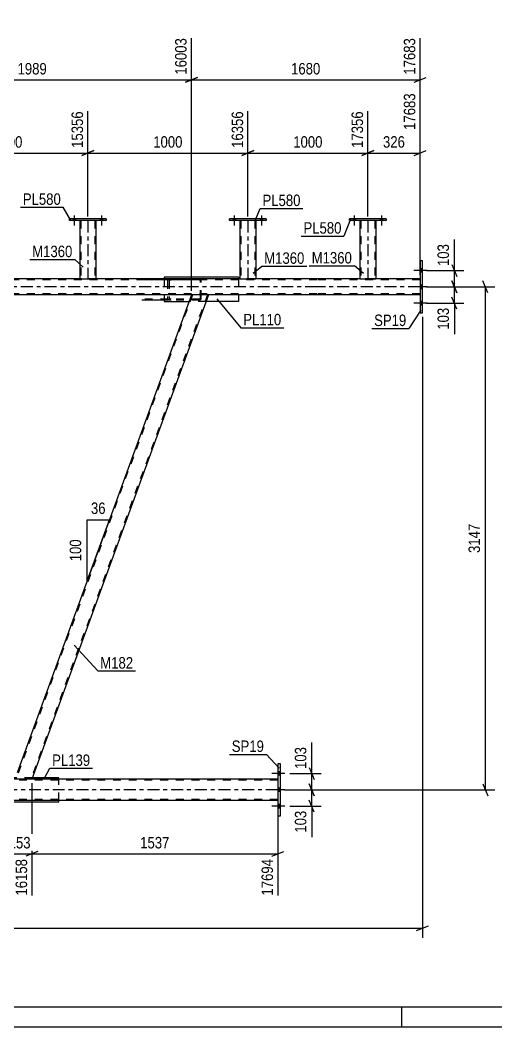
# Model space of a CAD drawing. Header units: millimetres. Extents: x -858 to 331, y -869 to -28.
# Drawn here: x -184 to -65.1, y -868.6 to -616.6 of the extents above; entities that cross this region are included whole.
import ezdxf

# ---------------------------------------------------------------- set-up
doc = ezdxf.new("R2010")
doc.units = ezdxf.units.MM
doc.linetypes.add('DXK_LINE_DOT2', pattern=[3.9198, 1.9599, -1.9599])
doc.linetypes.add('DXK_LINE_DOT3', pattern=[5.9187, 2.979, -0.9799, 0.9799, -0.9799])
doc.styles.add('Arial Narrow', font='ARIALN.TTF', dxfattribs={"height": 0.2})

# ---------------------------------------------------------------- blocks, each defined once
blk = doc.blocks.new('Unknown-570393797-1134')
at = {"color": 5, "linetype": 'Continuous'}
for p, q in [((-852.57, -863.58), (326.43, -863.58)), ((-88.57, -868.58), (-88.57, -863.58)), ((-857.57, -868.58), (331.43, -868.58))]:
    blk.add_line(p, q, dxfattribs=at)
blk = doc.blocks.new('Bolt-570393797-8648 - 8170')
at = {"linetype": 'Continuous'}
for points in [[(-130.2, -666.35), (-130.76, -666.35), (-130.76, -666.83), (-130.2, -666.83)], [(-130.2, -666.35), (-130.76, -666.35), (-130.76, -666.83), (-130.2, -666.83)], [(-123.4, -666.35), (-123.96, -666.35), (-123.96, -666.83), (-123.4, -666.83)], [(-123.4, -666.35), (-123.96, -666.35), (-123.96, -666.83), (-123.4, -666.83)]]:
    blk.add_hatch(color=1, dxfattribs=at).paths.add_polyline_path(points)
at = {"color": 1, "linetype": 'Continuous'}
for p, q in [((-130.76, -666.35), (-130.76, -666.83)), ((-130.76, -666.35), (-130.76, -666.83)), ((-130.48, -665.55), (-130.48, -668.07)), ((-130.48, -665.55), (-130.48, -668.07)), ((-130.2, -666.35), (-130.2, -666.83)), ((-130.2, -666.35), (-130.2, -666.83)), ((-123.96, -666.35), (-123.96, -666.83)), ((-123.96, -666.35), (-123.96, -666.83)), ((-123.68, -665.55), (-123.68, -668.07)), ((-123.68, -665.55), (-123.68, -668.07)), ((-123.4, -666.35), (-123.4, -666.83)), ((-123.4, -666.35), (-123.4, -666.83))]:
    blk.add_line(p, q, dxfattribs=at)
blk = doc.blocks.new('Part-570393797-8256 - 8170')
at = {"color": 2, "linetype": 'Continuous'}
for p, q in [((-119.61, -802.77), (-119.61, -815.77)), ((-118.97, -802.77), (-119.61, -802.77)), ((-118.97, -815.77), (-118.97, -802.77)), ((-119.61, -815.77), (-118.97, -815.77))]:
    blk.add_line(p, q, dxfattribs=at)
blk = doc.blocks.new('Part-570393797-8309 - 8170')
at = {"color": 2, "linetype": 'Continuous'}
for p, q in [((-147.97, -681.01), (-147.97, -681.41)), ((-129.47, -681.01), (-147.97, -681.01)), ((-129.47, -681.01), (-129.47, -681.41)), ((-147.97, -685.41), (-147.97, -687.09)), ((-147.97, -687.09), (-141.82, -687.09)), ((-129.47, -687.09), (-137.57, -687.09)), ((-129.47, -685.41), (-129.47, -687.09))]:
    blk.add_line(p, q, dxfattribs=at)
at = {"color": 7, "linetype": 'DXK_LINE_DOT2'}
for p, q in [((-147.97, -681.41), (-147.97, -685.41)), ((-129.47, -681.41), (-129.47, -685.41)), ((-137.57, -687.09), (-141.82, -687.09))]:
    blk.add_line(p, q, dxfattribs=at)
blk = doc.blocks.new('Part-570393797-8318 - 8170')
at = {"color": 2, "linetype": 'Continuous'}
for p, q in [((-122.48, -666.35), (-131.68, -666.35)), ((-131.68, -666.83), (-131.68, -666.35)), ((-122.48, -666.83), (-131.68, -666.83)), ((-122.48, -666.35), (-122.48, -666.83))]:
    blk.add_line(p, q, dxfattribs=at)
blk = doc.blocks.new('Part-570393797-8372 - 8170')
at = {"color": 7, "linetype": 'DXK_LINE_DOT2'}
for p, q in [((-139.16, -681.41), (-153.58, -681.41)), ((-139.16, -681.65), (-153.58, -681.65)), ((-147.11, -681.7), (-147.17, -681.89)), ((-147.17, -681.89), (-147.17, -686.21)), ((-146.74, -681.89), (-146.7, -681.8)), ((-146.74, -681.89), (-146.74, -686.21)), ((-146.3, -681.41), (-146.63, -681.44)), ((-146.47, -681.67), (-146.3, -681.65)), ((-139.87, -681.65), (-139.87, -681.41)), ((-138.99, -681.44), (-139.16, -681.41)), ((-139.16, -681.65), (-139.07, -681.67)), ((-139.07, -681.67), (-139, -681.72)), ((-139, -681.72), (-138.96, -681.8)), ((-138.85, -681.55), (-138.99, -681.44)), ((-138.96, -681.8), (-138.94, -681.89)), ((-138.94, -686.21), (-138.94, -681.89)), ((-138.75, -681.7), (-138.85, -681.55)), ((-138.72, -681.89), (-138.75, -681.7)), ((-138.72, -686.21), (-138.72, -681.89)), ((-139.16, -686.45), (-153.58, -686.45)), ((-139.16, -686.69), (-147.97, -686.69)), ((-147.17, -686.21), (-147.11, -686.39)), ((-146.7, -686.3), (-146.74, -686.21)), ((-146.63, -686.65), (-146.3, -686.69)), ((-146.3, -686.45), (-146.47, -686.43)), ((-139.87, -686.69), (-139.87, -686.45)), ((-139.07, -686.43), (-139.16, -686.45)), ((-139.16, -686.69), (-138.99, -686.65)), ((-139, -686.38), (-139.07, -686.43)), ((-138.96, -686.3), (-139, -686.38)), ((-138.99, -686.65), (-138.85, -686.55)), ((-138.94, -686.21), (-138.96, -686.3)), ((-138.85, -686.55), (-138.75, -686.39)), ((-138.75, -686.39), (-138.72, -686.21))]:
    blk.add_line(p, q, dxfattribs=at)
at = {"color": 2, "linetype": 'Continuous'}
blk.add_line((-147.97, -686.69), (-153.58, -686.69), dxfattribs=at)
at = {"color": 7, "linetype": 'DXK_LINE_DOT2'}
for centre, radius, start, end in [((-146.5, -682.25), 0.817, 99.5183, 138.064), ((-146.4, -682.07), 0.409, 99.5183, 138.064), ((-146.5, -685.85), 0.817, 221.9361, 260.4818), ((-146.4, -686.03), 0.409, 221.9361, 260.4818)]:
    blk.add_arc(centre, radius, start, end, dxfattribs=at)
blk = doc.blocks.new('Part-570393797-8508 - 8170')
at = {"color": 2, "linetype": 'Continuous'}
for p, q in [((-162.49, -666.35), (-171.69, -666.35)), ((-171.69, -666.83), (-171.69, -666.35)), ((-162.49, -666.83), (-171.69, -666.83)), ((-162.49, -666.35), (-162.49, -666.83))]:
    blk.add_line(p, q, dxfattribs=at)
blk = doc.blocks.new('Part-570393797-8524 - 8170')
at = {"color": 2, "linetype": 'Continuous'}
for p, q in [((-92.51, -666.35), (-101.71, -666.35)), ((-101.71, -666.83), (-101.71, -666.35)), ((-92.51, -666.83), (-101.71, -666.83)), ((-92.51, -666.35), (-92.51, -666.83))]:
    blk.add_line(p, q, dxfattribs=at)
blk = doc.blocks.new('Part-570393797-8395 - 8170')
at = {"color": 2, "linetype": 'Continuous'}
for p, q in [((-169.09, -666.83), (-169.09, -681.41)), ((-165.09, -666.83), (-165.09, -681.41)), ((-169.09, -681.41), (-165.09, -681.41))]:
    blk.add_line(p, q, dxfattribs=at)
at = {"color": 7, "linetype": 'DXK_LINE_DOT2'}
for p, q in [((-165.09, -666.83), (-169.09, -666.83)), ((-169.09, -666.83), (-169.05, -666.83)), ((-168.85, -666.83), (-168.85, -681.41)), ((-165.33, -666.83), (-165.33, -681.41)), ((-165.38, -681.41), (-165.34, -681.41)), ((-165.34, -681.41), (-165.38, -681.41)), ((-165.33, -681.41), (-165.34, -681.41)), ((-165.34, -681.41), (-165.33, -681.41))]:
    blk.add_line(p, q, dxfattribs=at)
at = {"color": 7, "linetype": 'DXK_LINE_DOT3'}
blk.add_line((-167.09, -666.83), (-167.09, -681.41), dxfattribs=at)
blk = doc.blocks.new('Part-570393797-8749 - 8170')
at = {"color": 2, "linetype": 'Continuous'}
for p, q in [((-119.61, -806.63), (-796.76, -806.63)), ((-119.61, -811.91), (-796.76, -811.91))]:
    blk.add_line(p, q, dxfattribs=at)
at = {"color": 7, "linetype": 'DXK_LINE_DOT2'}
for p, q in [((-119.61, -806.87), (-796.76, -806.87)), ((-119.61, -806.63), (-119.61, -811.91)), ((-119.61, -811.67), (-796.76, -811.67))]:
    blk.add_line(p, q, dxfattribs=at)
at = {"color": 7, "linetype": 'DXK_LINE_DOT3'}
blk.add_line((-119.61, -809.27), (-796.76, -809.27), dxfattribs=at)
blk = doc.blocks.new('Part-570393797-8434 - 8170')
at = {"color": 2, "linetype": 'Continuous'}
for p, q in [((-187.3, -806.23), (-194.81, -806.23)), ((-194.81, -806.63), (-194.81, -806.23)), ((-174.35, -806.23), (-180.93, -806.23)), ((-174.35, -806.63), (-174.35, -806.23)), ((-194.81, -812.31), (-194.81, -811.91)), ((-174.35, -812.31), (-194.81, -812.31)), ((-174.35, -812.31), (-174.35, -811.91))]:
    blk.add_line(p, q, dxfattribs=at)
at = {"color": 7, "linetype": 'DXK_LINE_DOT2'}
for p, q in [((-194.81, -811.91), (-194.81, -806.63)), ((-180.93, -806.23), (-187.3, -806.23)), ((-174.35, -811.91), (-174.35, -806.63)), ((-194.81, -811.91), (-194.81, -811.87)), ((-174.35, -811.91), (-174.35, -811.87))]:
    blk.add_line(p, q, dxfattribs=at)
blk = doc.blocks.new('Part-570393797-8536 - 8170')
at = {"color": 2, "linetype": 'Continuous'}
for p, q in [((-129.08, -666.83), (-129.08, -681.41)), ((-125.08, -666.83), (-125.08, -681.41)), ((-129.08, -681.41), (-125.08, -681.41))]:
    blk.add_line(p, q, dxfattribs=at)
at = {"color": 7, "linetype": 'DXK_LINE_DOT2'}
for p, q in [((-125.08, -666.83), (-129.08, -666.83)), ((-129.08, -666.83), (-129.05, -666.83)), ((-128.84, -666.83), (-128.84, -681.41)), ((-125.32, -666.83), (-125.32, -681.41)), ((-125.38, -681.41), (-125.34, -681.41)), ((-125.34, -681.41), (-125.38, -681.41)), ((-125.32, -681.41), (-125.34, -681.41)), ((-125.34, -681.41), (-125.32, -681.41))]:
    blk.add_line(p, q, dxfattribs=at)
at = {"color": 7, "linetype": 'DXK_LINE_DOT3'}
blk.add_line((-127.08, -666.83), (-127.08, -681.41), dxfattribs=at)
blk = doc.blocks.new('Part-570393797-8554 - 8170')
at = {"color": 2, "linetype": 'Continuous'}
for p, q in [((-99.11, -666.83), (-99.11, -681.41)), ((-95.11, -666.83), (-95.11, -681.41)), ((-99.11, -681.41), (-95.11, -681.41))]:
    blk.add_line(p, q, dxfattribs=at)
at = {"color": 7, "linetype": 'DXK_LINE_DOT2'}
for p, q in [((-95.11, -666.83), (-99.11, -666.83)), ((-99.11, -666.83), (-99.07, -666.83)), ((-98.87, -666.83), (-98.87, -681.41)), ((-95.35, -666.83), (-95.35, -681.41)), ((-95.4, -681.41), (-95.37, -681.41)), ((-95.37, -681.41), (-95.4, -681.41)), ((-95.35, -681.41), (-95.37, -681.41)), ((-95.37, -681.41), (-95.35, -681.41))]:
    blk.add_line(p, q, dxfattribs=at)
at = {"color": 7, "linetype": 'DXK_LINE_DOT3'}
blk.add_line((-97.11, -666.83), (-97.11, -681.41), dxfattribs=at)
blk = doc.blocks.new('Bolt-570393797-8583 - 8170')
at = {"linetype": 'Continuous'}
for points in [[(-118.97, -805.61), (-118.97, -804.73), (-119.61, -804.73), (-119.61, -805.61)], [(-118.97, -805.61), (-118.97, -804.73), (-119.61, -804.73), (-119.61, -805.61)], [(-118.97, -805.61), (-118.97, -804.73), (-119.61, -804.73), (-119.61, -805.61)], [(-118.97, -809.71), (-118.97, -808.83), (-119.61, -808.83), (-119.61, -809.71)], [(-118.97, -809.71), (-118.97, -808.83), (-119.61, -808.83), (-119.61, -809.71)], [(-118.97, -813.81), (-118.97, -812.93), (-119.61, -812.93), (-119.61, -813.81)], [(-118.97, -813.81), (-118.97, -812.93), (-119.61, -812.93), (-119.61, -813.81)], [(-118.97, -813.81), (-118.97, -812.93), (-119.61, -812.93), (-119.61, -813.81)]]:
    blk.add_hatch(color=1, dxfattribs=at).paths.add_polyline_path(points)
at = {"color": 1, "linetype": 'Continuous'}
for p, q in [((-117.81, -805.17), (-121.13, -805.17)), ((-117.81, -805.17), (-121.13, -805.17)), ((-117.81, -805.17), (-121.13, -805.17)), ((-118.97, -804.73), (-119.61, -804.73)), ((-118.97, -804.73), (-119.61, -804.73)), ((-118.97, -804.73), (-119.61, -804.73)), ((-118.97, -805.61), (-119.61, -805.61)), ((-118.97, -805.61), (-119.61, -805.61)), ((-118.97, -805.61), (-119.61, -805.61)), ((-117.81, -809.27), (-121.13, -809.27)), ((-117.81, -809.27), (-121.13, -809.27)), ((-118.97, -808.83), (-119.61, -808.83)), ((-118.97, -808.83), (-119.61, -808.83)), ((-118.97, -809.71), (-119.61, -809.71)), ((-118.97, -809.71), (-119.61, -809.71)), ((-117.81, -813.37), (-121.13, -813.37)), ((-117.81, -813.37), (-121.13, -813.37)), ((-117.81, -813.37), (-121.13, -813.37)), ((-118.97, -812.93), (-119.61, -812.93)), ((-118.97, -812.93), (-119.61, -812.93)), ((-118.97, -812.93), (-119.61, -812.93)), ((-118.97, -813.81), (-119.61, -813.81)), ((-118.97, -813.81), (-119.61, -813.81)), ((-118.97, -813.81), (-119.61, -813.81))]:
    blk.add_line(p, q, dxfattribs=at)
blk = doc.blocks.new('Bolt-570393797-8596 - 8170')
at = {"linetype": 'Continuous'}
for points in [[(-100.23, -666.35), (-100.79, -666.35), (-100.79, -666.83), (-100.23, -666.83)], [(-100.23, -666.35), (-100.79, -666.35), (-100.79, -666.83), (-100.23, -666.83)], [(-93.43, -666.35), (-93.99, -666.35), (-93.99, -666.83), (-93.43, -666.83)], [(-93.43, -666.35), (-93.99, -666.35), (-93.99, -666.83), (-93.43, -666.83)]]:
    blk.add_hatch(color=1, dxfattribs=at).paths.add_polyline_path(points)
at = {"color": 1, "linetype": 'Continuous'}
for p, q in [((-100.79, -666.35), (-100.79, -666.83)), ((-100.79, -666.35), (-100.79, -666.83)), ((-100.51, -665.55), (-100.51, -668.07)), ((-100.51, -665.55), (-100.51, -668.07)), ((-100.23, -666.35), (-100.23, -666.83)), ((-100.23, -666.35), (-100.23, -666.83)), ((-93.99, -666.35), (-93.99, -666.83)), ((-93.99, -666.35), (-93.99, -666.83)), ((-93.71, -665.55), (-93.71, -668.07)), ((-93.71, -665.55), (-93.71, -668.07)), ((-93.43, -666.35), (-93.43, -666.83)), ((-93.43, -666.35), (-93.43, -666.83))]:
    blk.add_line(p, q, dxfattribs=at)
blk = doc.blocks.new('Part-570393797-8630 - 8170')
at = {"color": 7, "linetype": 'DXK_LINE_DOT2'}
for p, q in [((-109.81, -681.65), (-781.34, -681.65)), ((-109.81, -681.41), (-729.08, -681.41)), ((-165.09, -681.41), (-169.09, -681.41)), ((-125.08, -681.41), (-129.08, -681.41)), ((-84.05, -681.41), (-109.71, -681.41)), ((-84.05, -681.65), (-109.71, -681.65)), ((-95.11, -681.41), (-99.11, -681.41)), ((-84.05, -681.41), (-84.05, -685.41)), ((-109.81, -685.17), (-781.34, -685.17)), ((-84.05, -685.17), (-109.71, -685.17)), ((-136.95, -685.41), (-141.21, -685.41))]:
    blk.add_line(p, q, dxfattribs=at)
at = {"color": 2, "linetype": 'Continuous'}
for p, q in [((-169.09, -681.41), (-205.09, -681.41)), ((-129.08, -681.41), (-165.09, -681.41)), ((-109.81, -681.41), (-125.08, -681.41)), ((-99.11, -681.41), (-109.71, -681.41)), ((-84.05, -681.41), (-95.11, -681.41)), ((-141.21, -685.41), (-220.77, -685.41)), ((-109.81, -685.41), (-136.95, -685.41)), ((-84.05, -685.41), (-109.71, -685.41))]:
    blk.add_line(p, q, dxfattribs=at)
at = {"color": 7, "linetype": 'DXK_LINE_DOT3'}
for p, q in [((-109.81, -683.41), (-781.34, -683.41)), ((-84.05, -683.41), (-109.71, -683.41))]:
    blk.add_line(p, q, dxfattribs=at)
blk = doc.blocks.new('Bolt-570393797-8647 - 8170')
at = {"linetype": 'Continuous'}
for points in [[(-170.21, -666.35), (-170.77, -666.35), (-170.77, -666.83), (-170.21, -666.83)], [(-170.21, -666.35), (-170.77, -666.35), (-170.77, -666.83), (-170.21, -666.83)], [(-163.41, -666.35), (-163.97, -666.35), (-163.97, -666.83), (-163.41, -666.83)], [(-163.41, -666.35), (-163.97, -666.35), (-163.97, -666.83), (-163.41, -666.83)]]:
    blk.add_hatch(color=1, dxfattribs=at).paths.add_polyline_path(points)
at = {"color": 1, "linetype": 'Continuous'}
for p, q in [((-170.77, -666.35), (-170.77, -666.83)), ((-170.77, -666.35), (-170.77, -666.83)), ((-170.49, -665.55), (-170.49, -668.07)), ((-170.49, -665.55), (-170.49, -668.07)), ((-170.21, -666.35), (-170.21, -666.83)), ((-170.21, -666.35), (-170.21, -666.83)), ((-163.97, -666.35), (-163.97, -666.83)), ((-163.97, -666.35), (-163.97, -666.83)), ((-163.69, -665.55), (-163.69, -668.07)), ((-163.69, -665.55), (-163.69, -668.07)), ((-163.41, -666.35), (-163.41, -666.83)), ((-163.41, -666.35), (-163.41, -666.83))]:
    blk.add_line(p, q, dxfattribs=at)
blk = doc.blocks.new('Part-570393797-8754 - 8170')
at = {"color": 2, "linetype": 'Continuous'}
for p, q in [((-83.41, -676.91), (-84.05, -676.91)), ((-84.05, -676.91), (-84.05, -689.91)), ((-83.41, -689.91), (-83.41, -676.91)), ((-84.05, -689.91), (-83.41, -689.91))]:
    blk.add_line(p, q, dxfattribs=at)
blk = doc.blocks.new('Bolt-570393797-8756 - 8170')
at = {"linetype": 'Continuous'}
for points in [[(-83.41, -679.75), (-83.41, -678.87), (-84.05, -678.87), (-84.05, -679.75)], [(-83.41, -679.75), (-83.41, -678.87), (-84.05, -678.87), (-84.05, -679.75)], [(-83.41, -679.75), (-83.41, -678.87), (-84.05, -678.87), (-84.05, -679.75)], [(-83.41, -683.85), (-83.41, -682.97), (-84.05, -682.97), (-84.05, -683.85)], [(-83.41, -683.85), (-83.41, -682.97), (-84.05, -682.97), (-84.05, -683.85)], [(-83.41, -687.95), (-83.41, -687.07), (-84.05, -687.07), (-84.05, -687.95)], [(-83.41, -687.95), (-83.41, -687.07), (-84.05, -687.07), (-84.05, -687.95)], [(-83.41, -687.95), (-83.41, -687.07), (-84.05, -687.07), (-84.05, -687.95)]]:
    blk.add_hatch(color=1, dxfattribs=at).paths.add_polyline_path(points)
at = {"color": 1, "linetype": 'Continuous'}
for p, q in [((-82.25, -679.31), (-85.57, -679.31)), ((-82.25, -679.31), (-85.57, -679.31)), ((-82.25, -679.31), (-85.57, -679.31)), ((-83.41, -678.87), (-84.05, -678.87)), ((-83.41, -678.87), (-84.05, -678.87)), ((-83.41, -678.87), (-84.05, -678.87)), ((-83.41, -679.75), (-84.05, -679.75)), ((-83.41, -679.75), (-84.05, -679.75)), ((-83.41, -679.75), (-84.05, -679.75)), ((-82.25, -683.41), (-85.57, -683.41)), ((-82.25, -683.41), (-85.57, -683.41)), ((-83.41, -682.97), (-84.05, -682.97)), ((-83.41, -682.97), (-84.05, -682.97)), ((-83.41, -683.85), (-84.05, -683.85)), ((-83.41, -683.85), (-84.05, -683.85)), ((-82.25, -687.51), (-85.57, -687.51)), ((-82.25, -687.51), (-85.57, -687.51)), ((-82.25, -687.51), (-85.57, -687.51)), ((-83.41, -687.07), (-84.05, -687.07)), ((-83.41, -687.07), (-84.05, -687.07)), ((-83.41, -687.07), (-84.05, -687.07)), ((-83.41, -687.95), (-84.05, -687.95)), ((-83.41, -687.95), (-84.05, -687.95)), ((-83.41, -687.95), (-84.05, -687.95))]:
    blk.add_line(p, q, dxfattribs=at)
blk = doc.blocks.new('Part-570393797-8776 - 8170')
at = {"color": 7, "linetype": 'DXK_LINE_DOT2'}
for p, q in [((-140.96, -685.41), (-185.08, -806.63)), ((-137.21, -685.41), (-181.33, -806.63)), ((-184.07, -803.16), (-185.33, -806.63)), ((-181.07, -806.63), (-185.33, -806.63))]:
    blk.add_line(p, q, dxfattribs=at)
at = {"color": 2, "linetype": 'Continuous'}
for p, q in [((-141.21, -685.41), (-184.07, -803.16)), ((-136.95, -685.41), (-181.07, -806.63)), ((-136.95, -685.41), (-141.21, -685.41))]:
    blk.add_line(p, q, dxfattribs=at)
blk = doc.blocks.new('StraightDimension-570393797-9275 - 8170')
at = {"color": 7, "linetype": 'Continuous'}
for p, q in [((-141.21, -684.41), (-141.21, -621.15)), ((-84.05, -680.41), (-84.05, -621.15)), ((-139.71, -630.99), (-142.71, -632.19)), ((-141.21, -631.59), (-84.05, -631.59)), ((-85.55, -632.19), (-82.55, -630.99))]:
    blk.add_line(p, q, dxfattribs=at)
at = {"color": 0, "linetype": 'Continuous'}
blk.add_wipeout([(-84.65, -620.55), (-88.85, -620.55), (-88.85, -630.89), (-84.65, -630.89)], dxfattribs=at)
at = {"color": 0}
blk.add_wipeout([(-108.37, -630.84), (-108.37, -626.64), (-116.89, -626.64), (-116.89, -630.84)], dxfattribs=at)
at = {"color": 3, "linetype": 'Continuous', "style": 'Arial Narrow'}
blk.add_text('17683', height=2.863, rotation=90.0002, dxfattribs=at).set_placement((-85.25, -630.29))
at = {"color": 3, "style": 'Arial Narrow'}
blk.add_text('1680', height=2.863, dxfattribs=at).set_placement((-116.29, -630.24))
blk = doc.blocks.new('StraightDimension-570393797-25414 - 8170')
at = {"color": 7, "linetype": 'Continuous'}
for p, q in [((-167.09, -665.83), (-167.09, -639.47)), ((-127.08, -665.83), (-127.08, -639.47)), ((-165.59, -649.31), (-168.59, -650.51)), ((-167.09, -649.91), (-127.08, -649.91)), ((-128.58, -650.51), (-125.58, -649.31))]:
    blk.add_line(p, q, dxfattribs=at)
at = {"color": 0, "linetype": 'Continuous'}
blk.add_wipeout([(-127.68, -638.87), (-131.88, -638.87), (-131.88, -649.21), (-127.68, -649.21)], dxfattribs=at)
at = {"color": 0}
blk.add_wipeout([(-142.83, -649.16), (-142.83, -644.96), (-151.34, -644.96), (-151.34, -649.16)], dxfattribs=at)
at = {"color": 3, "linetype": 'Continuous', "style": 'Arial Narrow'}
blk.add_text('16356', height=2.863, rotation=90.0002, dxfattribs=at).set_placement((-128.28, -648.61))
at = {"color": 3, "style": 'Arial Narrow'}
blk.add_text('1000', height=2.863, dxfattribs=at).set_placement((-150.74, -648.56))
blk = doc.blocks.new('AngleDimension-570393797-26814 - 8170')
at = {"color": 7, "linetype": 'Continuous'}
for p, q in [((-167.25, -741.72), (-161.71, -741.72)), ((-167.25, -756.94), (-161.71, -741.72)), ((-167.25, -756.94), (-167.25, -741.72)), ((-161.9, -742.25), (-161.71, -741.72))]:
    blk.add_line(p, q, dxfattribs=at)
at = {"color": 0}
for points in [[(-162.05, -740.82), (-162.05, -736.62), (-166.91, -736.62), (-166.91, -740.82)], [(-168.15, -745.99), (-172.35, -745.99), (-172.35, -752.67), (-168.15, -752.67)]]:
    blk.add_wipeout(points, dxfattribs=at)
at = {"color": 3, "style": 'Arial Narrow'}
blk.add_text('36', height=2.863, dxfattribs=at).set_placement((-166.31, -740.22))
blk.add_text('100', height=2.863, rotation=90.0002, dxfattribs=at).set_placement((-168.75, -752.07))
blk = doc.blocks.new('StraightDimension-570393797-9591 - 8170')
at = {"color": 7, "linetype": 'Continuous'}
for p, q in [((-67.13, -684.91), (-68.33, -681.91)), ((-82.41, -683.41), (-65.33, -683.41)), ((-67.73, -809.27), (-67.73, -683.41)), ((-68.33, -807.77), (-67.13, -810.77)), ((-117.97, -809.27), (-65.33, -809.27))]:
    blk.add_line(p, q, dxfattribs=at)
at = {"color": 0}
blk.add_wipeout([(-68.48, -742.08), (-72.68, -742.08), (-72.68, -750.59), (-68.48, -750.59)], dxfattribs=at)
at = {"color": 3, "style": 'Arial Narrow'}
blk.add_text('3147', height=2.863, rotation=90.0002, dxfattribs=at).set_placement((-69.08, -749.99))
blk = doc.blocks.new('StraightDimension-570393797-9628 - 8170')
at = {"color": 7, "linetype": 'Continuous'}
for p, q in [((-181.07, -807.63), (-181.07, -835.71)), ((-119.61, -812.91), (-119.61, -835.71)), ((-179.57, -824.67), (-182.57, -825.87)), ((-181.07, -825.27), (-119.61, -825.27)), ((-121.11, -825.87), (-118.11, -824.67))]:
    blk.add_line(p, q, dxfattribs=at)
at = {"color": 0}
blk.add_wipeout([(-146.08, -824.52), (-146.08, -820.32), (-154.6, -820.32), (-154.6, -824.52)], dxfattribs=at)
at = {"color": 0, "linetype": 'Continuous'}
blk.add_wipeout([(-120.21, -825.97), (-124.41, -825.97), (-124.41, -836.31), (-120.21, -836.31)], dxfattribs=at)
at = {"color": 3, "style": 'Arial Narrow'}
blk.add_text('1537', height=2.863, dxfattribs=at).set_placement((-154, -823.92))
at = {"color": 3, "linetype": 'Continuous', "style": 'Arial Narrow'}
blk.add_text('17694', height=2.863, rotation=90.0002, dxfattribs=at).set_placement((-120.81, -835.71))
blk = doc.blocks.new('StraightDimension-570393797-9640 - 8170')
at = {"color": 7, "linetype": 'Continuous'}
for p, q in [((-187.18, -807.63), (-187.18, -835.71)), ((-181.07, -807.63), (-181.07, -835.71)), ((-188.68, -825.87), (-185.68, -824.67)), ((-187.18, -825.27), (-181.07, -825.27)), ((-179.57, -824.67), (-182.57, -825.87))]:
    blk.add_line(p, q, dxfattribs=at)
at = {"color": 0}
blk.add_wipeout([(-180.78, -824.52), (-180.78, -820.32), (-187.47, -820.32), (-187.47, -824.52)], dxfattribs=at)
at = {"color": 0, "linetype": 'Continuous'}
blk.add_wipeout([(-181.67, -825.97), (-185.87, -825.97), (-185.87, -836.31), (-181.67, -836.31)], dxfattribs=at)
at = {"color": 3, "style": 'Arial Narrow'}
blk.add_text('153', height=2.863, dxfattribs=at).set_placement((-186.87, -823.92))
at = {"color": 3, "linetype": 'Continuous', "style": 'Arial Narrow'}
blk.add_text('16158', height=2.863, rotation=90.0002, dxfattribs=at).set_placement((-182.27, -835.71))
blk = doc.blocks.new('StraightDimension-570393797-9276 - 8170')
at = {"color": 7, "linetype": 'Continuous'}
for p, q in [((-220.77, -684.41), (-220.77, -616.65)), ((-141.21, -684.41), (-141.21, -621.15)), ((-219.27, -630.99), (-222.27, -632.19)), ((-220.77, -631.59), (-141.21, -631.59)), ((-142.71, -632.19), (-139.71, -630.99))]:
    blk.add_line(p, q, dxfattribs=at)
at = {"color": 0, "linetype": 'Continuous'}
blk.add_wipeout([(-141.81, -620.55), (-146.01, -620.55), (-146.01, -630.89), (-141.81, -630.89)], dxfattribs=at)
at = {"color": 0}
blk.add_wipeout([(-176.73, -630.84), (-176.73, -626.64), (-185.25, -626.64), (-185.25, -630.84)], dxfattribs=at)
at = {"color": 3, "linetype": 'Continuous', "style": 'Arial Narrow'}
blk.add_text('16003', height=2.863, rotation=90.0002, dxfattribs=at).set_placement((-142.41, -630.29))
at = {"color": 3, "style": 'Arial Narrow'}
blk.add_text('1989', height=2.863, dxfattribs=at).set_placement((-184.65, -630.24))
blk = doc.blocks.new('StraightDimension-570393797-8838 - 8170')
at = {"color": 7, "linetype": 'Continuous'}
for p, q in [((-76.08, -681.91), (-74.88, -684.91)), ((-82.41, -683.41), (-73.08, -683.41)), ((-75.48, -687.51), (-75.48, -683.41)), ((-82.41, -687.51), (-73.08, -687.51)), ((-74.88, -689.01), (-76.08, -686.01))]:
    blk.add_line(p, q, dxfattribs=at)
at = {"color": 0}
blk.add_wipeout([(-76.23, -688.03), (-80.43, -688.03), (-80.43, -694.72), (-76.23, -694.72)], dxfattribs=at)
at = {"color": 7, "linetype": 'Continuous'}
blk.add_line((-75.48, -687.51), (-75.48, -695.24), dxfattribs=at)
blk.add_line((-75.48, -687.51), (-75.48, -695.24), dxfattribs=at)
at = {"color": 3, "style": 'Arial Narrow'}
blk.add_text('103', height=2.863, rotation=90.0002, dxfattribs=at).set_placement((-76.83, -694.12))
blk = doc.blocks.new('StraightDimension-570393797-8846 - 8170')
at = {"color": 7, "linetype": 'Continuous'}
for p, q in [((-82.41, -679.31), (-73.08, -679.31)), ((-76.08, -677.81), (-74.88, -680.81)), ((-75.48, -683.41), (-75.48, -679.31)), ((-74.88, -684.91), (-76.08, -681.91)), ((-82.41, -683.41), (-73.08, -683.41))]:
    blk.add_line(p, q, dxfattribs=at)
at = {"color": 0}
blk.add_wipeout([(-76.23, -672.1), (-80.43, -672.1), (-80.43, -678.78), (-76.23, -678.78)], dxfattribs=at)
at = {"color": 7, "linetype": 'Continuous'}
blk.add_line((-75.48, -679.31), (-75.48, -671.57), dxfattribs=at)
blk.add_line((-75.48, -679.31), (-75.48, -671.57), dxfattribs=at)
at = {"color": 3, "style": 'Arial Narrow'}
blk.add_text('103', height=2.863, rotation=90.0002, dxfattribs=at).set_placement((-76.83, -678.18))
blk = doc.blocks.new('StraightDimension-570393797-9899 - 8170')
at = {"color": 7, "linetype": 'Continuous'}
for p, q in [((-83.41, -690.91), (-83.41, -846.28)), ((-806.02, -843.88), (-83.41, -843.88)), ((-84.91, -844.48), (-81.91, -843.28))]:
    blk.add_line(p, q, dxfattribs=at)
blk = doc.blocks.new('StraightDimension-570393797-17237 - 8170')
at = {"color": 7, "linetype": 'Continuous'}
for p, q in [((-111.73, -807.77), (-110.53, -810.77)), ((-116.57, -809.27), (-108.73, -809.27)), ((-111.13, -813.37), (-111.13, -809.27)), ((-116.57, -813.37), (-108.73, -813.37)), ((-110.53, -814.87), (-111.73, -811.87))]:
    blk.add_line(p, q, dxfattribs=at)
at = {"color": 0}
blk.add_wipeout([(-111.88, -813.89), (-116.08, -813.89), (-116.08, -820.58), (-111.88, -820.58)], dxfattribs=at)
at = {"color": 7, "linetype": 'Continuous'}
blk.add_line((-111.13, -813.37), (-111.13, -821.1), dxfattribs=at)
blk.add_line((-111.13, -813.37), (-111.13, -821.1), dxfattribs=at)
at = {"color": 3, "style": 'Arial Narrow'}
blk.add_text('103', height=2.863, rotation=90.0002, dxfattribs=at).set_placement((-112.48, -819.98))
blk = doc.blocks.new('StraightDimension-570393797-17239 - 8170')
at = {"color": 7, "linetype": 'Continuous'}
for p, q in [((-116.57, -805.17), (-108.73, -805.17)), ((-111.73, -803.67), (-110.53, -806.67)), ((-111.13, -809.27), (-111.13, -805.17)), ((-110.53, -810.77), (-111.73, -807.77)), ((-116.57, -809.27), (-108.73, -809.27))]:
    blk.add_line(p, q, dxfattribs=at)
at = {"color": 0}
blk.add_wipeout([(-111.88, -797.96), (-116.08, -797.96), (-116.08, -804.64), (-111.88, -804.64)], dxfattribs=at)
at = {"color": 7, "linetype": 'Continuous'}
blk.add_line((-111.13, -805.17), (-111.13, -797.43), dxfattribs=at)
blk.add_line((-111.13, -805.17), (-111.13, -797.43), dxfattribs=at)
at = {"color": 3, "style": 'Arial Narrow'}
blk.add_text('103', height=2.863, rotation=90.0002, dxfattribs=at).set_placement((-112.48, -804.04))
blk = doc.blocks.new('StraightDimension-570393797-25412 - 8170')
at = {"color": 7, "linetype": 'Continuous'}
for p, q in [((-84.05, -680.41), (-84.05, -634.97)), ((-97.11, -665.83), (-97.11, -639.47)), ((-95.61, -649.31), (-98.61, -650.51)), ((-97.11, -649.91), (-84.05, -649.91)), ((-85.55, -650.51), (-82.55, -649.31))]:
    blk.add_line(p, q, dxfattribs=at)
at = {"color": 0}
blk.add_wipeout([(-87.24, -649.16), (-87.24, -644.96), (-93.92, -644.96), (-93.92, -649.16)], dxfattribs=at)
at = {"color": 0, "linetype": 'Continuous'}
blk.add_wipeout([(-84.65, -634.37), (-88.85, -634.37), (-88.85, -644.71), (-84.65, -644.71)], dxfattribs=at)
at = {"color": 3, "linetype": 'Continuous', "style": 'Arial Narrow'}
blk.add_text('17683', height=2.863, rotation=90.0002, dxfattribs=at).set_placement((-85.25, -644.11))
at = {"color": 3, "style": 'Arial Narrow'}
blk.add_text('326', height=2.863, dxfattribs=at).set_placement((-93.32, -648.56))
blk = doc.blocks.new('StraightDimension-570393797-25413 - 8170')
at = {"color": 7, "linetype": 'Continuous'}
for p, q in [((-127.08, -665.83), (-127.08, -639.47)), ((-97.11, -665.83), (-97.11, -639.47)), ((-125.58, -649.31), (-128.58, -650.51)), ((-127.08, -649.91), (-97.11, -649.91)), ((-98.61, -650.51), (-95.61, -649.31))]:
    blk.add_line(p, q, dxfattribs=at)
at = {"color": 0, "linetype": 'Continuous'}
blk.add_wipeout([(-97.71, -638.87), (-101.91, -638.87), (-101.91, -649.21), (-97.71, -649.21)], dxfattribs=at)
at = {"color": 0}
blk.add_wipeout([(-107.84, -649.16), (-107.84, -644.96), (-116.35, -644.96), (-116.35, -649.16)], dxfattribs=at)
at = {"color": 3, "linetype": 'Continuous', "style": 'Arial Narrow'}
blk.add_text('17356', height=2.863, rotation=90.0002, dxfattribs=at).set_placement((-98.31, -648.61))
at = {"color": 3, "style": 'Arial Narrow'}
blk.add_text('1000', height=2.863, dxfattribs=at).set_placement((-115.75, -648.56))
blk = doc.blocks.new('StraightDimension-570393797-25415 - 8170')
at = {"color": 7, "linetype": 'Continuous'}
for p, q in [((-207.09, -665.83), (-207.09, -639.47)), ((-167.09, -665.83), (-167.09, -639.47)), ((-205.59, -649.31), (-208.59, -650.51)), ((-207.09, -649.91), (-167.09, -649.91)), ((-168.59, -650.51), (-165.59, -649.31))]:
    blk.add_line(p, q, dxfattribs=at)
at = {"color": 0, "linetype": 'Continuous'}
blk.add_wipeout([(-167.69, -638.87), (-171.89, -638.87), (-171.89, -649.21), (-167.69, -649.21)], dxfattribs=at)
at = {"color": 0}
blk.add_wipeout([(-182.83, -649.16), (-182.83, -644.96), (-191.34, -644.96), (-191.34, -649.16)], dxfattribs=at)
at = {"color": 3, "linetype": 'Continuous', "style": 'Arial Narrow'}
blk.add_text('15356', height=2.863, rotation=90.0002, dxfattribs=at).set_placement((-168.29, -648.61))
at = {"color": 3, "style": 'Arial Narrow'}
blk.add_text('1000', height=2.863, dxfattribs=at).set_placement((-190.74, -648.56))
blk = doc.blocks.new('Mark-570393797-8305 - 8170')
at = {"color": 0}
blk.add_wipeout([(-118.74, -693.01), (-118.74, -690.01), (-128.24, -690.01), (-128.24, -693.01)], dxfattribs=at)
blk.add_wipeout([(-118.74, -693.01), (-118.74, -690.01), (-128.24, -690.01), (-128.24, -693.01)], dxfattribs=at)
at = {"color": 30, "linetype": 'Continuous'}
for p, q in [((-134.82, -686.42), (-128.84, -693.61)), ((-128.84, -693.61), (-118.14, -693.61))]:
    blk.add_line(p, q, dxfattribs=at)
at = {"color": 3, "style": 'Arial Narrow'}
blk.add_text('PL110', height=2.863, dxfattribs=at).set_placement((-128.24, -693.01))
blk = doc.blocks.new('Mark-570393797-8252 - 8170')
at = {"color": 0}
blk.add_wipeout([(-123.07, -799.78), (-123.07, -796.78), (-131.11, -796.78), (-131.11, -799.78)], dxfattribs=at)
blk.add_wipeout([(-123.07, -799.78), (-123.07, -796.78), (-131.11, -796.78), (-131.11, -799.78)], dxfattribs=at)
at = {"color": 30, "linetype": 'Continuous'}
for p in [(-131.71, -800.38), (-119.25, -803.81)]:
    blk.add_line(p, (-122.47, -800.38), dxfattribs=at)
at = {"color": 3, "style": 'Arial Narrow'}
blk.add_text('SP19', height=2.863, dxfattribs=at).set_placement((-131.11, -799.78))
blk = doc.blocks.new('Mark-570393797-8314 - 8170')
at = {"color": 0}
blk.add_wipeout([(-113.92, -663.17), (-113.92, -660.17), (-123.43, -660.17), (-123.43, -663.17)], dxfattribs=at)
blk.add_wipeout([(-113.92, -663.17), (-113.92, -660.17), (-123.43, -660.17), (-123.43, -663.17)], dxfattribs=at)
at = {"color": 30, "linetype": 'Continuous'}
for p, q in [((-125.15, -666.59), (-124.03, -663.77)), ((-124.03, -663.77), (-113.32, -663.77))]:
    blk.add_line(p, q, dxfattribs=at)
at = {"color": 3, "style": 'Arial Narrow'}
blk.add_text('PL580', height=2.863, dxfattribs=at).set_placement((-123.43, -663.17))
blk = doc.blocks.new('Mark-570393797-8391 - 8170')
at = {"color": 0}
blk.add_wipeout([(-170.93, -675.96), (-170.93, -672.96), (-180.99, -672.96), (-180.99, -675.96)], dxfattribs=at)
blk.add_wipeout([(-170.93, -675.96), (-170.93, -672.96), (-180.99, -672.96), (-180.99, -675.96)], dxfattribs=at)
at = {"color": 30, "linetype": 'Continuous'}
for p in [(-181.59, -676.56), (-168.27, -678.48)]:
    blk.add_line(p, (-170.33, -676.56), dxfattribs=at)
at = {"color": 3, "style": 'Arial Narrow'}
blk.add_text('M1360', height=2.863, dxfattribs=at).set_placement((-180.99, -675.96))
blk = doc.blocks.new('Mark-570393797-8550 - 8170')
at = {"color": 0}
blk.add_wipeout([(-101.08, -677.55), (-101.08, -674.55), (-111.13, -674.55), (-111.13, -677.55)], dxfattribs=at)
blk.add_wipeout([(-101.08, -677.55), (-101.08, -674.55), (-111.13, -674.55), (-111.13, -677.55)], dxfattribs=at)
at = {"color": 30, "linetype": 'Continuous'}
for p in [(-111.73, -678.15), (-98.23, -680.09)]:
    blk.add_line(p, (-100.48, -678.15), dxfattribs=at)
at = {"color": 3, "style": 'Arial Narrow'}
blk.add_text('M1360', height=2.863, dxfattribs=at).set_placement((-111.13, -677.55))
blk = doc.blocks.new('Mark-570393797-8430 - 8170')
at = {"color": 0}
blk.add_wipeout([(-166.49, -803.28), (-166.49, -800.28), (-176, -800.28), (-176, -803.28)], dxfattribs=at)
blk.add_wipeout([(-166.49, -803.28), (-166.49, -800.28), (-176, -800.28), (-176, -803.28)], dxfattribs=at)
at = {"color": 30, "linetype": 'Continuous'}
for p, q in [((-177.93, -806.38), (-176.6, -803.88)), ((-176.6, -803.88), (-165.89, -803.88))]:
    blk.add_line(p, q, dxfattribs=at)
at = {"color": 3, "style": 'Arial Narrow'}
blk.add_text('PL139', height=2.863, dxfattribs=at).set_placement((-176, -803.28))
blk = doc.blocks.new('Mark-570393797-8504 - 8170')
at = {"color": 0}
blk.add_wipeout([(-173.83, -662.87), (-173.83, -659.87), (-183.33, -659.87), (-183.33, -662.87)], dxfattribs=at)
blk.add_wipeout([(-173.83, -662.87), (-173.83, -659.87), (-183.33, -659.87), (-183.33, -662.87)], dxfattribs=at)
at = {"color": 30, "linetype": 'Continuous'}
for p in [(-183.93, -663.47), (-171.42, -666.6)]:
    blk.add_line(p, (-173.23, -663.47), dxfattribs=at)
at = {"color": 3, "style": 'Arial Narrow'}
blk.add_text('PL580', height=2.863, dxfattribs=at).set_placement((-183.33, -662.87))
blk = doc.blocks.new('Mark-570393797-8520 - 8170')
at = {"color": 0}
blk.add_wipeout([(-103.69, -670.08), (-103.69, -667.08), (-113.19, -667.08), (-113.19, -670.08)], dxfattribs=at)
blk.add_wipeout([(-103.69, -670.08), (-103.69, -667.08), (-113.19, -667.08), (-113.19, -670.08)], dxfattribs=at)
at = {"color": 30, "linetype": 'Continuous'}
for p in [(-101.46, -666.46), (-113.79, -670.68)]:
    blk.add_line(p, (-103.09, -670.68), dxfattribs=at)
at = {"color": 3, "style": 'Arial Narrow'}
blk.add_text('PL580', height=2.863, dxfattribs=at).set_placement((-113.19, -670.08))
blk = doc.blocks.new('Mark-570393797-8532 - 8170')
at = {"color": 0}
blk.add_wipeout([(-112.95, -677.63), (-112.95, -674.63), (-123, -674.63), (-123, -677.63)], dxfattribs=at)
blk.add_wipeout([(-112.95, -677.63), (-112.95, -674.63), (-123, -674.63), (-123, -677.63)], dxfattribs=at)
at = {"color": 30, "linetype": 'Continuous'}
for p, q in [((-125.78, -679.97), (-123.6, -678.23)), ((-123.6, -678.23), (-112.35, -678.23))]:
    blk.add_line(p, q, dxfattribs=at)
at = {"color": 3, "style": 'Arial Narrow'}
blk.add_text('M1360', height=2.863, dxfattribs=at).set_placement((-123, -677.63))
blk = doc.blocks.new('Mark-570393797-8750 - 8170')
at = {"color": 0}
blk.add_wipeout([(-87.49, -693.2), (-87.49, -690.2), (-95.53, -690.2), (-95.53, -693.2)], dxfattribs=at)
blk.add_wipeout([(-87.49, -693.2), (-87.49, -690.2), (-95.53, -690.2), (-95.53, -693.2)], dxfattribs=at)
at = {"color": 30, "linetype": 'Continuous'}
for p in [(-83.88, -689.22), (-96.13, -693.8)]:
    blk.add_line(p, (-86.89, -693.8), dxfattribs=at)
at = {"color": 3, "style": 'Arial Narrow'}
blk.add_text('SP19', height=2.863, dxfattribs=at).set_placement((-95.53, -693.2))
blk = doc.blocks.new('Mark-570393797-8772 - 8170')
at = {"color": 0}
blk.add_wipeout([(-155.76, -778.92), (-155.76, -775.92), (-163.98, -775.92), (-163.98, -778.92)], dxfattribs=at)
blk.add_wipeout([(-155.76, -778.92), (-155.76, -775.92), (-163.98, -775.92), (-163.98, -778.92)], dxfattribs=at)
at = {"color": 30, "linetype": 'Continuous'}
for p, q in [((-170.52, -773.08), (-164.58, -779.52)), ((-164.58, -779.52), (-155.16, -779.52))]:
    blk.add_line(p, q, dxfattribs=at)
at = {"color": 3, "style": 'Arial Narrow'}
blk.add_text('M182', height=2.863, dxfattribs=at).set_placement((-163.98, -778.92))

msp = doc.modelspace()

# ---------------------------------------------------------------- block references
for name in ['Unknown-570393797-1134', 'Part-570393797-8508 - 8170', 'Bolt-570393797-8647 - 8170', 'Part-570393797-8395 - 8170', 'Part-570393797-8318 - 8170', 'Bolt-570393797-8648 - 8170', 'Part-570393797-8536 - 8170', 'Part-570393797-8524 - 8170', 'Bolt-570393797-8596 - 8170', 'Part-570393797-8554 - 8170', 'Part-570393797-8754 - 8170', 'Bolt-570393797-8756 - 8170', 'Part-570393797-8630 - 8170', 'Part-570393797-8372 - 8170', 'Part-570393797-8309 - 8170', 'Part-570393797-8776 - 8170', 'Part-570393797-8256 - 8170', 'Bolt-570393797-8583 - 8170', 'Part-570393797-8749 - 8170', 'Part-570393797-8434 - 8170']:
    msp.add_blockref(name, (0, 0))

# ---------------------------------------------------------------- next in the draw order: block references
for name in ['StraightDimension-570393797-9275 - 8170', 'AngleDimension-570393797-26814 - 8170']:
    msp.add_blockref(name, (0, 0))

# ---------------------------------------------------------------- next in the draw order: block references
for name in ['StraightDimension-570393797-25414 - 8170', 'StraightDimension-570393797-9591 - 8170']:
    msp.add_blockref(name, (0, 0))

# ---------------------------------------------------------------- next in the draw order: block references
for name in ['StraightDimension-570393797-9276 - 8170', 'StraightDimension-570393797-8838 - 8170', 'StraightDimension-570393797-9628 - 8170']:
    msp.add_blockref(name, (0, 0))

# ---------------------------------------------------------------- next in the draw order: block references
for name in ['StraightDimension-570393797-25415 - 8170', 'StraightDimension-570393797-8846 - 8170', 'Mark-570393797-8391 - 8170', 'StraightDimension-570393797-9640 - 8170']:
    msp.add_blockref(name, (0, 0))

# ---------------------------------------------------------------- next in the draw order: block references
for name in ['StraightDimension-570393797-25412 - 8170', 'Mark-570393797-8504 - 8170', 'StraightDimension-570393797-9899 - 8170']:
    msp.add_blockref(name, (0, 0))

# ---------------------------------------------------------------- next in the draw order: block references
for name in ['StraightDimension-570393797-25413 - 8170', 'Mark-570393797-8550 - 8170', 'Mark-570393797-8305 - 8170', 'Mark-570393797-8750 - 8170', 'Mark-570393797-8772 - 8170', 'Mark-570393797-8252 - 8170', 'Mark-570393797-8430 - 8170', 'StraightDimension-570393797-17237 - 8170']:
    msp.add_blockref(name, (0, 0))

# ---------------------------------------------------------------- next in the draw order: block references
for name in ['Mark-570393797-8314 - 8170', 'Mark-570393797-8532 - 8170', 'StraightDimension-570393797-17239 - 8170']:
    msp.add_blockref(name, (0, 0))

# ---------------------------------------------------------------- next in the draw order: block references
msp.add_blockref('Mark-570393797-8520 - 8170', (0, 0))

doc.saveas('drawing.dxf')
